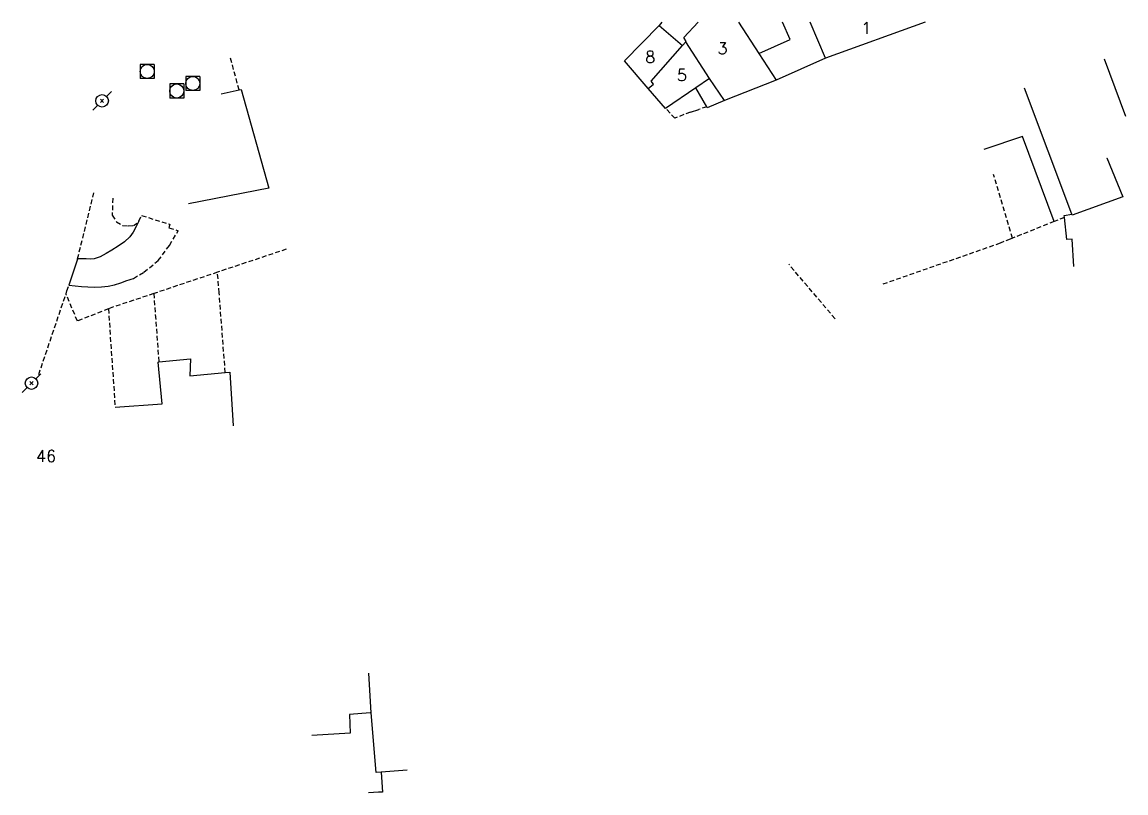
# Model space of a CAD drawing. Header units: millimetres. Extents: x 80000 to 81000, y 143000 to 144000.
# Drawn here: x 80680.5 to 80798.1, y 143917.9 to 144000 of the extents above; entities that cross this region are included whole.
import ezdxf
from ezdxf.enums import TextEntityAlignment as Align

# ---------------------------------------------------------------- set-up
doc = ezdxf.new("R2010")
doc.units = ezdxf.units.MM
doc.linetypes.add('DASHED', pattern=[0.75, 0.5, -0.25])
doc.layers.get('0').update_dxf_attribs({"linetype": 'CONTINUOUS'})
for name, color, linetype in [('W0014', 7, 'CONTINUOUS'), ('W0017', 7, 'CONTINUOUS'), ('W0101', 7, 'CONTINUOUS'), ('W0104', 1, 'CONTINUOUS'), ('W0112', 1, 'DASHED'), ('W0420', 7, 'CONTINUOUS'), ('W0473', 7, 'CONTINUOUS'), ('W0991', 7, 'CONTINUOUS'), ('W1102', 7, 'CONTINUOUS')]:
    doc.layers.add(name, color=color, linetype=linetype)
doc.styles.get("Standard").update_dxf_attribs({"font": 'romans.shx', "width": 0.85})

# ---------------------------------------------------------------- blocks, each defined once
blk = doc.blocks.new('T473')
for p, q in [((-0.166667, 0.166667), (0.166667, -0.166667)), ((-0.166667, -0.166667), (0.166667, 0.166667)), ((0.500001, 0.500001), (1.000002, 1.000002)), ((-1.000002, -1.000002), (-0.500001, -0.500001))]:
    blk.add_line(p, q)
blk.add_ellipse((0, 0), major_axis=(0.471405, 0.471405), ratio=1, start_param=5.4977871438, end_param=11.780972451)
blk = doc.blocks.new('T420')
for p, q in [((0.75, 0.75), (-0.75, 0.75)), ((-0.75, 0.75), (-0.75, -0.75)), ((0.75, 0.75), (0.75, -0.75)), ((0.75, -0.75), (-0.75, -0.75))]:
    blk.add_line(p, q)
blk.add_ellipse((0, 0), major_axis=(-0.53, 0.53), ratio=1, start_param=3.926991, end_param=10.210176)

msp = doc.modelspace()

# ---------------------------------------------------------------- linework, layer by layer
at = {"layer": 'W0014'}
for points in [[(80751.7, 143990.42), (80752.61, 143990.69)], [(80686.41, 143974.75), (80685.5, 143971.99)]]:
    msp.add_lwpolyline(points, dxfattribs=at)
at = {"layer": 'W0017'}
for points in [[(80692.97, 143978.79), (80692.9, 143978.67), (80692.66, 143978.21), (80692.35, 143977.64), (80691.98, 143977.12), (80691.41, 143976.59), (80690.76, 143976.14), (80690.09, 143975.72), (80689.48, 143975.34), (80688.85, 143974.99), (80688.18, 143974.77), (80687.76, 143974.75), (80687.33, 143974.77), (80686.9, 143974.8), (80686.74, 143974.8), (80686.59, 143974.8), (80686.43, 143974.8)], [(80685.5, 143971.99), (80686.17, 143971.92), (80686.85, 143971.85), (80687.52, 143971.8), (80688.25, 143971.78), (80688.98, 143971.79), (80689.69, 143971.86), (80690.37, 143972.02), (80691.03, 143972.24), (80691.69, 143972.47), (80691.91, 143972.55), (80692.14, 143972.62), (80692.37, 143972.7)]]:
    msp.add_lwpolyline(points, dxfattribs=at)
at = {"layer": 'W0101'}
for points in [[(80748.66, 144000), (80748.37, 143999.65)], [(80748.37, 143999.65), (80750.86, 143997.51)], [(80751.22, 143997.88), (80751.26, 143997.92), (80751.01, 143998.36), (80752.52, 144000)], [(80756.82, 144000), (80758.98, 143996.66), (80760.83, 143993.8)], [(80766.09, 143996.16), (80764.47, 144000)], [(80776.71, 144000), (80766.09, 143996.16)], [(80750.86, 143997.51), (80751.22, 143997.88)], [(80747.21, 143992.92), (80744.67, 143995.87)], [(80753.75, 143994), (80753.73, 143993.98), (80752.29, 143993.01), (80749.07, 143990.81)], [(80755.35, 143991.65), (80753.75, 143994)], [(80760.83, 143993.8), (80755.35, 143991.65)], [(80701.74, 143992.37), (80703.64, 143992.78), (80703.85, 143992.83), (80706.79, 143982.32), (80698.26, 143980.65)], [(80749.07, 143990.81), (80747.21, 143992.92)], [(80796.06, 143985.53), (80796.06, 143985.53), (80797.77, 143981.4), (80797.77, 143981.4), (80792.38, 143979.42), (80792.34, 143979.54), (80787.28, 143992.96)], [(80695.43, 143959.35), (80695.01, 143963.79), (80695.09, 143963.8), (80698.46, 143964.12), (80698.37, 143962.32), (80702.16, 143962.67), (80702.63, 143962.71), (80702.63, 143962.71), (80703, 143956.99)], [(80690.43, 143958.97), (80695.43, 143959.35)], [(80717.7, 143926.42), (80717.59, 143926.41), (80715.39, 143926.24), (80715.47, 143924.25), (80711.37, 143924.03)], [(80721.55, 143920.33), (80718.76, 143920.11), (80718.23, 143920.07), (80717.7, 143926.42)]]:
    msp.add_lwpolyline(points, dxfattribs=at)
at = {"layer": 'W0104'}
for points in [[(80758.98, 143996.66), (80762.34, 143998.15), (80761.51, 144000)], [(80766.09, 143996.16), (80760.83, 143993.8)], [(80755.35, 143991.65), (80753.49, 143990.88), (80753.44, 143990.98), (80752.29, 143993.01)], [(80790.44, 143978.75), (80787.07, 143987.82), (80782.97, 143986.42)], [(80792.56, 143973.95), (80792.38, 143976.88), (80791.81, 143976.85), (80791.54, 143979.19), (80791.52, 143979.39), (80792.34, 143979.54)], [(80718.76, 143920.11), (80718.9, 143917.98), (80718.48, 143917.96), (80717.4, 143917.9)]]:
    msp.add_lwpolyline(points, dxfattribs=at)
at = {"layer": 'W0112'}
for points in [[(80703.64, 143992.78), (80702.66, 143996.39)], [(80751.7, 143990.42), (80750.04, 143989.75), (80749.07, 143990.81)], [(80753.44, 143990.98), (80752.61, 143990.69)], [(80786.01, 143976.98), (80784, 143983.76)], [(80686.41, 143974.75), (80686.43, 143974.8), (80688.17, 143981.8)], [(80690.17, 143981.23), (80690.12, 143979.43), (80690.57, 143978.73), (80691.24, 143978.32), (80691.82, 143978.29), (80692.37, 143978.32), (80692.9, 143978.67), (80692.92, 143978.67), (80692.97, 143978.79), (80693.25, 143979.39), (80696.26, 143978.47), (80696.16, 143978.07), (80697.16, 143977.78)], [(80791.54, 143979.19), (80790.44, 143978.75), (80786.01, 143976.98), (80785.78, 143976.89), (80784.7, 143976.46), (80784.71, 143976.45), (80772.1, 143972.04)], [(80692.37, 143972.7), (80693.5, 143973.37), (80695.02, 143974.6), (80696.23, 143976.22), (80697.16, 143977.78)], [(80708.65, 143975.8), (80701.33, 143973.36), (80694.54, 143971.08), (80690.09, 143969.6), (80689.71, 143969.45), (80686.41, 143968.16), (80685.2, 143971.07)], [(80701.51, 143971.16), (80701.33, 143973.36)], [(80767.11, 143968.41), (80762.18, 143974.22)], [(80682.3, 143962.47), (80685.2, 143971.07), (80685.29, 143971.36), (80685.49, 143971.95)], [(80694.54, 143971.08), (80695.09, 143963.8)], [(80702.16, 143962.67), (80701.51, 143971.16)], [(80689.71, 143969.45), (80690.43, 143958.97)]]:
    msp.add_lwpolyline(points, dxfattribs=at)
at = {"layer": 'W1102'}
for points in [[(80744.67, 143995.87), (80748.37, 143999.65)], [(80753.75, 143994), (80751.22, 143997.88)], [(80747.21, 143992.92), (80747.76, 143993.4), (80747.54, 143993.71), (80750.86, 143997.51)], [(80798.1, 143989.96), (80795.8, 143996.05)], [(80717.7, 143926.42), (80717.47, 143930.66)]]:
    msp.add_lwpolyline(points, dxfattribs=at)

# ---------------------------------------------------------------- block references
at = {"layer": 'W0420'}
for p in [(80693.85, 143994.74), (80696.99, 143992.66), (80698.7, 143993.46)]:
    msp.add_blockref('T420', p, dxfattribs=at)
at = {"layer": 'W0473'}
for p in [(80689.04, 143991.61), (80681.52, 143961.54)]:
    msp.add_blockref('T473', p, dxfattribs=at)

# ---------------------------------------------------------------- texts
at = {"layer": 'W0991'}
for s, p in [('1', (80770.43, 143999.36)), ('8', (80747.43, 143996.29)), ('3', (80755.14, 143997.21)), ('5', (80750.81, 143994.35)), ('46', (80683.07, 143953.77))]:
    msp.add_text(s, height=1.25, dxfattribs=at).set_placement(p, align=Align.MIDDLE_CENTER)

doc.saveas('drawing.dxf')
